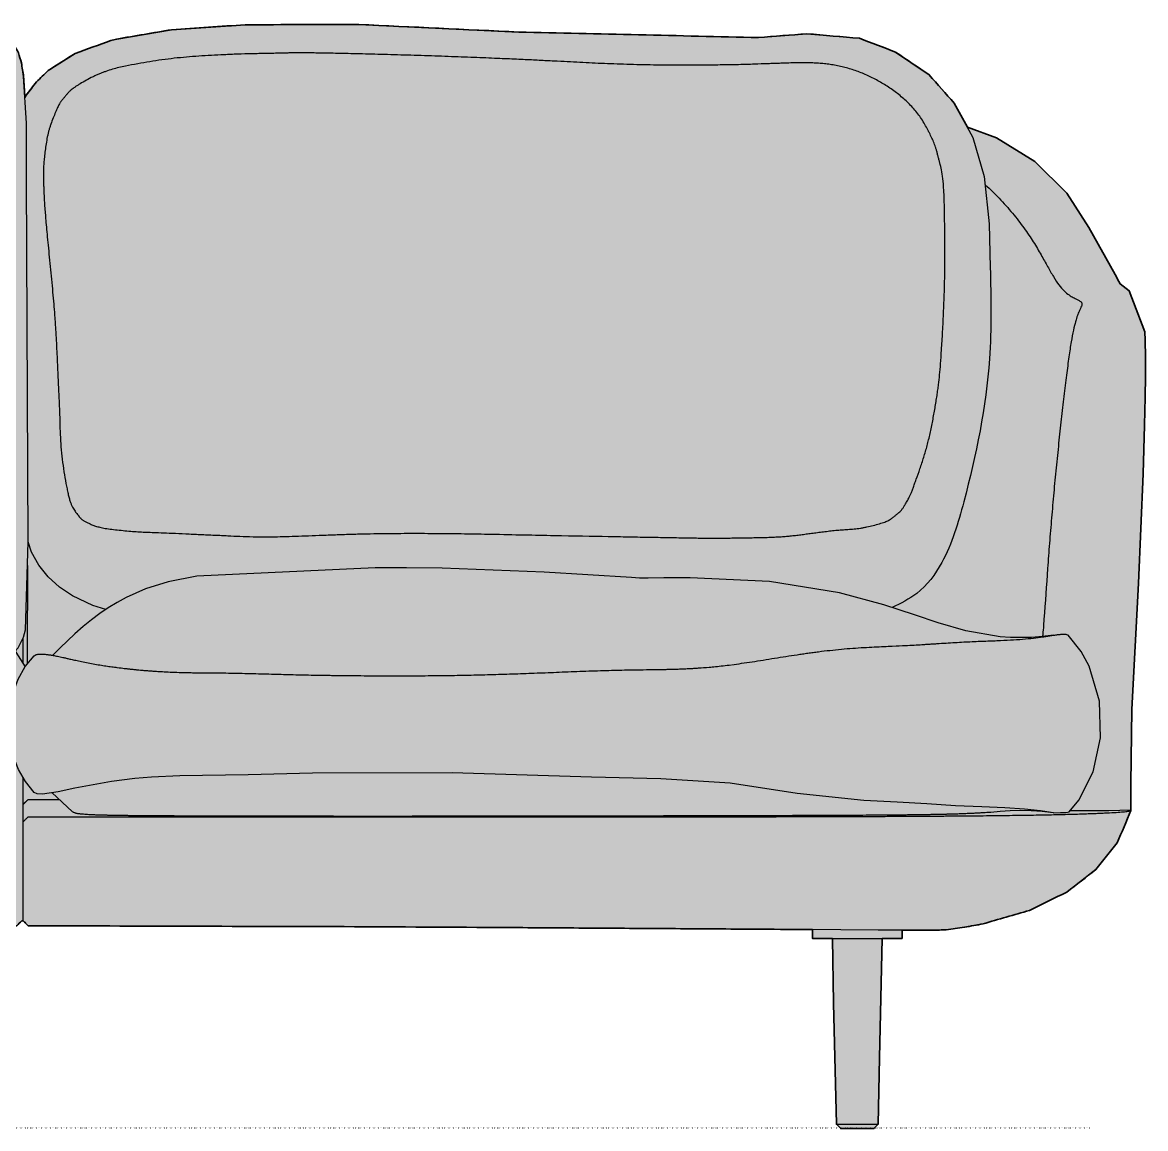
# Model space of a CAD drawing. Header units: millimetres. Extents: x -22 to 6424, y -4345 to 780.
# Drawn here: x 5611 to 6402, y -1 to 779 of the extents above; entities that cross this region are included whole.
import ezdxf

# ---------------------------------------------------------------- set-up
doc = ezdxf.new("R2010")
doc.units = ezdxf.units.MM
doc.linetypes.add('Dots', pattern=[1, 0, -1])
doc.layers.add('Blocks', color=7, linetype='Continuous')
doc.layers.add('Blocks$Fill', color=7, linetype='Continuous', true_color=0xffffff)
for name, color, linetype, lineweight, true_color in [('Blocks$Inner', 7, 'Continuous', 25, 0x007f00), ('Blocks$Outline', 7, 'Continuous', 35, 0xff3f3f), ('Groud', 7, 'Dots', 25, 0x243775)]:
    doc.layers.add(name, color=color, linetype=linetype, lineweight=lineweight, true_color=true_color)

# ---------------------------------------------------------------- blocks, each defined once
blk = doc.blocks.new('Lune JH610 Sofa Left')
at = {"layer": 'Blocks$Fill'}
blk.add_hatch(color=256, dxfattribs=at).paths.add_polyline_path([(-9.47, 714.61), (-13.46, 704.45), (-20.78, 688.19), (-24.2, 679.98), (-25.8, 675.85), (-27.33, 671.69), (-29.47, 665.33), (-31.4, 658.9), (-33.13, 652.41), (-34.69, 645.87), (-36.09, 639.28), (-37.34, 632.65), (-38.46, 625.99), (-39.46, 619.29), (-41.17, 605.8), (-44.99, 565.06), (-49.25, 514.98), (-50.65, 490.06), (-50.98, 477.62), (-51, 465.18), (-50.67, 452.74), (-50.05, 440.3), (-44.18, 365.29), (-41.64, 315.32), (-40.35, 298.76), (-39.48, 290.52), (-38.42, 282.32), (-37.13, 274.17), (-35.58, 266.07), (-34.71, 262.04), (-33.75, 258.03), (-32.72, 254.04), (-31.6, 250.06), (-30.4, 246.09), (-29.1, 242.15), (-27.71, 238.23), (-26.21, 234.32), (-24.64, 230.5), (-22.97, 226.7), (-21.2, 222.93), (-19.33, 219.21), (-17.37, 215.54), (-15.3, 211.92), (-13.14, 208.37), (-10.89, 204.89), (-8.54, 201.49), (-6.1, 198.17), (-3.57, 194.95), (-0.95, 191.82), (1.77, 188.8), (3.16, 187.34), (4.57, 185.9), (6.01, 184.5), (7.46, 183.12), (8.94, 181.78), (10.44, 180.47), (11.82, 179.31), (13.22, 178.18), (14.64, 177.08), (16.07, 176), (18.98, 173.93), (21.96, 171.95), (25, 170.08), (28.1, 168.3), (31.26, 166.6), (34.48, 165), (37.75, 163.48), (41.07, 162.04), (44.44, 160.68), (47.86, 159.39), (51.32, 158.17), (54.82, 157.02), (58.37, 155.93), (61.95, 154.9), (69.22, 153.01), (76.62, 151.3), (84.13, 149.77), (91.72, 148.38), (122.63, 143.64), (160.98, 143.59), (160.98, 138.44), (175.09, 138.44), (177.87, 2.54), (177.87, 2.54), (180.87, -0.56), (204.31, -0.56), (207.31, 2.54), (207.31, 2.54), (208.17, 51.27), (210.09, 138.44), (224.21, 138.44), (224.21, 143.46), (415.39, 143.09), (691.17, 139.27), (691.17, 133.44), (705.28, 133.44), (708.06, 2.43), (711.06, -0.56), (711.06, -0.56), (711.06, -0.56), (711.06, -0.56), (711.06, -0.56), (711.06, -0.56), (711.07, -0.56), (711.1, -0.56), (711.22, -0.56), (711.74, -0.56), (734.5, -0.56), (734.5, -0.56), (737.5, 2.43), (737.5, 2.43), (738.36, 49.36), (740.28, 133.44), (754.4, 133.44), (754.4, 139.18), (786.04, 139.87), (796.66, 140.42), (802.61, 140.94), (821.29, 143.65), (911.3, 143.65), (912.38, 144.73), (914.8, 142.31), (1637.16, 142.31), (1640.66, 145.81), (1641.66, 145.81), (1643.41, 144.06), (1645.16, 142.31), (1875, 141.66), (2197.52, 139.6), (2197.52, 133.44), (2211.64, 133.44), (2214.41, 2.43), (2214.41, 2.43), (2217.41, -0.56), (2217.41, -0.56), (2240.18, -0.56), (2240.69, -0.56), (2240.82, -0.56), (2240.85, -0.56), (2240.85, -0.56), (2240.86, -0.56), (2240.86, -0.56), (2240.86, -0.56), (2240.86, -0.56), (2240.86, -0.56), (2243.86, 2.43), (2244.71, 49.36), (2246.63, 133.44), (2260.75, 133.44), (2260.75, 139.15), (2286.98, 139.28), (2291.66, 139.52), (2304.65, 141.26), (2317.66, 143.65), (2350.43, 153.16), (2376.77, 166.04), (2397.14, 181.84), (2412.13, 200.74), (2421.83, 223.46), (2421.84, 223.47), (2421.84, 223.47), (2421.85, 223.48), (2421.85, 223.48), (2421.86, 223.49), (2421.86, 223.49), (2421.86, 223.5), (2421.87, 223.5), (2421.87, 223.51), (2421.87, 223.51), (2421.87, 223.51), (2421.88, 223.51), (2421.88, 223.51), (2421.88, 223.52), (2421.88, 223.52), (2421.88, 223.52), (2421.88, 223.52), (2421.88, 223.53), (2421.88, 223.53), (2421.89, 223.53), (2421.89, 223.53), (2421.89, 223.54), (2421.89, 223.54), (2421.89, 223.54), (2421.89, 223.54), (2421.89, 223.55), (2421.89, 223.55), (2421.89, 223.55), (2421.89, 223.55), (2421.89, 223.55), (2421.89, 223.56), (2421.89, 223.56), (2421.89, 223.56), (2421.89, 223.56), (2421.89, 223.57), (2421.89, 223.57), (2421.89, 223.57), (2421.89, 223.57), (2421.89, 223.58), (2421.89, 223.58), (2421.89, 223.58), (2421.89, 223.58), (2421.89, 223.59), (2421.89, 223.59), (2421.89, 223.59), (2421.89, 223.59), (2421.89, 223.59), (2421.89, 223.6), (2421.89, 223.6), (2421.89, 223.6), (2421.89, 223.6), (2421.89, 223.61), (2421.89, 223.61), (2421.88, 223.61), (2421.88, 223.61), (2421.88, 223.62), (2421.88, 223.62), (2421.88, 223.62), (2421.88, 223.62), (2421.88, 223.63), (2421.87, 223.63), (2421.87, 223.63), (2421.87, 223.63), (2421.87, 223.64), (2421.86, 223.64), (2421.86, 223.65), (2421.86, 223.65), (2421.85, 223.66), (2421.85, 223.66), (2421.84, 223.67), (2421.84, 223.67), (2421.83, 223.67), (2421.83, 223.68), (2421.82, 223.68), (2421.82, 223.69), (2421.81, 223.69), (2421.8, 223.7), (2421.79, 223.71), (2421.77, 223.72), (2421.76, 223.73), (2421.74, 223.74), (2421.72, 223.75), (2421.7, 223.75), (2421.69, 223.76), (2421.69, 223.76), (2421.69, 223.76), (2421.65, 242.4), (2422.47, 294.63), (2427.19, 383.68), (2431.81, 514.67), (2432.11, 542.83), (2431.85, 554.86), (2431.67, 560.76), (2420.63, 589.55), (2414.23, 594.48), (2413.27, 596.17), (2392.27, 634.21), (2376.6, 658.43), (2354.13, 680.83), (2327.18, 697.38), (2306.66, 704.9), (2297.4, 721.89), (2279.63, 741.8), (2256.1, 757.86), (2230.7, 767.54), (2193.55, 770.77), (2159.58, 768.09), (1990.65, 771.95), (1878.07, 777.31), (1798.07, 777.1), (1746.13, 773.62), (1707.53, 766.99), (1703.41, 765.94), (1678.38, 756.96), (1659.22, 744.79), (1651.05, 736.87), (1643.79, 727.41), (1642.93, 725.89), (1641.98, 740.64), (1640.44, 750.21), (1638.35, 757.25), (1635.27, 762.99), (1631, 767.66), (1625.06, 771.42), (1616.88, 774.04), (1606.06, 775.37), (1585.56, 777.18), (1518.24, 778.52), (1276.03, 778.43), (1276.03, 778.43), (1276.03, 778.43), (1276.03, 778.43), (1276.03, 778.43), (1276.03, 778.43), (1276.03, 778.43), (1276.03, 778.43), (1276.03, 778.43), (1276.03, 778.43), (1276.03, 778.43), (1276.03, 778.43), (952.9, 776.03), (935.56, 774.14), (928.5, 772.11), (922.89, 769.14), (918.21, 764.95), (914.51, 759.27), (913.04, 755.73), (911.76, 751.24), (908.26, 717.58), (907.23, 677.41), (906.88, 644.27), (906.88, 775.22), (903.38, 778.72), (903.38, 777.61), (426.9, 777.61), (368.84, 777.61), (152.05, 777.61), (151.88, 777.64), (151.7, 777.68), (151.36, 777.73), (151.01, 777.78), (150.67, 777.81), (150.32, 777.84), (149.97, 777.85), (149.61, 777.86), (149.26, 777.86), (148.55, 777.85), (142.28, 777.55), (138.17, 777.49), (130, 777.59), (129.54, 777.65), (111.18, 777.62), (109.66, 777.55), (106.61, 777.36), (101.23, 776.78), (97.08, 775.89), (92.07, 774.82), (89.56, 773.84), (88.57, 773.48), (87.58, 773.11), (86.6, 772.71), (85.62, 772.29), (83.96, 771.64), (83.82, 771.52), (83.6, 771.34), (82.64, 770.18), (81.7, 769), (79.89, 766.61), (78.17, 764.16), (76.53, 761.66), (74.97, 759.11), (73.49, 756.51), (72.09, 753.88), (70.77, 751.2), (65.89, 740.33), (65.05, 737.75), (64.28, 735.14), (62.88, 729.87), (17.3, 729.87), (15.19, 729.88), (14.67, 729.86), (14.15, 729.83), (13.63, 729.79), (13.11, 729.73), (12.73, 729.68), (12.46, 729.63), (12.18, 729.58), (11.63, 729.47), (10.52, 729.21), (7.23, 728.32), (6.49, 728.09), (6.01, 727.92), (5.19, 727.61), (4.39, 727.28), (3.6, 726.92), (2.81, 726.54), (2.04, 726.15), (1.28, 725.72), (0.53, 725.28), (-0.2, 724.81), (-0.57, 724.57), (-0.93, 724.32), (-1.3, 724.05), (-1.68, 723.75), (-2.07, 723.43), (-2.48, 723.07), (-2.91, 722.67), (-3.37, 722.23), (-3.86, 721.73), (-4.39, 721.17), (-5.57, 719.86), (-6.94, 718.24), (-8.54, 716.28), (-8.78, 715.87), (-9.02, 715.45), (-9.25, 715.03)], flags=0)
at = {"layer": 'Blocks$Inner'}
for p, q in [((1661.87, 236.08), (1676.43, 222.47)), ((1641.66, 215.59), (1641.66, 227.81))]:
    blk.add_line(p, q, dxfattribs=at)
for points in [[(1636.01, 335.81), (1638.2, 338.21), (1641.88, 345.73), (1643.37, 350.89), (1645.11, 412.71), (1644.08, 668.92), (1644.08, 707.84), (1641.98, 740.64), (1640.44, 750.21), (1638.35, 757.25), (1635.27, 762.99), (1631, 767.66), (1625.06, 771.42), (1616.88, 774.04), (1606.06, 775.37), (1585.56, 777.18), (1518.24, 778.52), (1276.03, 778.43)], [(1642.93, 725.89), (1643.79, 727.41), (1651.05, 736.87), (1659.22, 744.79), (1678.38, 756.96), (1703.41, 765.94), (1707.53, 766.99), (1746.13, 773.62), (1798.07, 777.1), (1878.07, 777.31), (1990.65, 771.95), (2159.58, 768.09), (2193.55, 770.77), (2230.7, 767.54), (2256.1, 757.86), (2279.63, 741.8), (2297.4, 721.89), (2310.57, 697.73), (2318.41, 670.23), (2321.93, 636.95), (2322.76, 606.14)], [(2421.65, 242.4), (2422.47, 294.63), (2427.19, 383.68), (2430.54, 460.6), (2431.43, 495.04), (2431.81, 514.67), (2432.04, 529.56), (2432.11, 542.83), (2431.85, 554.86), (2431.67, 560.76), (2420.63, 589.55), (2414.23, 594.48), (2413.27, 596.17), (2410.62, 601.2), (2392.27, 634.21), (2376.6, 658.43), (2354.13, 680.83), (2327.18, 697.38), (2306.66, 704.9)], [(1699.95, 365.12), (1690.79, 368.03), (1676.32, 374.65), (1667.16, 380.87), (1659.36, 388.13), (1652.81, 396.42), (1647.6, 405.58), (1645.11, 412.71)], [(2367.24, 347.01), (2359.49, 346.06), (2351.77, 345.5), (2344.21, 345.31), (2336.91, 345.46), (2329.82, 345.93), (2305.6, 350.07), (2286.13, 355.77), (2269.37, 361.37), (2247.71, 368.45), (2216.68, 376.88), (2167.31, 384.8), (2111.48, 387.52), (2092.96, 387.46), (2081.92, 387.28), (2075.7, 387.14), (2070.06, 387.61), (2008.6, 391.51), (1936.86, 394.21), (1911.6, 394.47), (1899.35, 394.45), (1893.04, 394.4), (1889.63, 394.37), (1764.01, 388.67), (1743.74, 384.65), (1727.91, 379.67), (1714.16, 373.61), (1707.77, 370.14), (1701.59, 366.36), (1695.58, 362.27), (1689.72, 357.85), (1683.95, 353.1), (1678.15, 347.94), (1667.78, 338.17), (1662.34, 332.82)], [(2367.31, 221.8), (2372.33, 222.01), (2376.12, 222.22), (2378.33, 222.52), (2385.08, 230.84), (2395.27, 250.8), (2400.49, 274.67), (2399.68, 300.58), (2392.36, 325.19), (2386.73, 335.52), (2377.67, 347)], [(1275.98, 337.68), (1460.2, 335.74), (1552.31, 336.81), (1598.35, 337.16), (1621.28, 338), (1626.48, 338.31), (1630.58, 338.35), (1634.85, 337.63), (1643.07, 324.78)], [(1677.95, 239.31), (1666.21, 236.74), (1655.38, 235.11), (1651.57, 235.26), (1649.3, 236.3), (1643.2, 243.83), (1638.27, 252.42), (1634.57, 262.06), (1632.21, 272.58), (1631.32, 283.71), (1632.03, 295), (1634.33, 305.95), (1638.12, 316.07), (1643.14, 324.91), (1649.3, 332.52)], [(1845.43, 249.87), (1800.03, 248.72), (1752.08, 248), (1731.93, 246.99), (1720.19, 245.96), (1703.81, 244), (1677.95, 239.31)], [(2139.5, 242.73), (2090.82, 245.92), (2041.94, 246.94), (1943.87, 250.1), (1845.44, 249.87)], [(2257.23, 229.34), (2233.83, 230.45), (2186.73, 235.52), (2139.51, 242.73)], [(1644.71, 230.83), (1644.93, 231.06), (1645.16, 231.29), (1666.92, 231.36)], [(2421.83, 223.46), (2412.13, 200.74), (2397.14, 181.84), (2376.77, 166.04), (2350.43, 153.16), (2317.66, 143.65), (2304.65, 141.26), (2291.66, 139.52), (2286.98, 139.28), (2278.22, 139.15), (2264.5, 139.14), (2255.15, 139.17), (2243.86, 139.24), (2217.5, 139.45), (2161.46, 139.87), (2104.58, 140.26), (2047.32, 140.63), (1989.9, 141), (1875, 141.66), (1645.16, 142.31)], [(2316.83, 226.01), (2298.34, 226.89), (2278.16, 228.18), (2257.24, 229.34)], [(2346.84, 224.47), (2332.99, 225.36), (2316.84, 226.01)], [(2367.15, 221.82), (2359.39, 222.76), (2351.68, 223.32), (2344.12, 223.51), (2336.82, 223.35), (2329.73, 222.88), (2323.22, 222.19)], [(2367.31, 221.79), (2358.09, 223.19), (2346.84, 224.47)], [(2421.69, 223.76), (2406.19, 223.33), (2392.56, 223.21), (2378.86, 223.17)], [(1641.66, 145.81), (1640.66, 145.81)], [(2197.52, 139.6), (2197.52, 133.44), (2260.75, 133.44), (2260.75, 139.36)], [(2211.64, 133.44), (2212.4, 87.79), (2214.41, 2.43), (2214.88, 2.43), (2216.71, 2.43), (2219.76, 2.43), (2223.72, 2.43), (2228.19, 2.43), (2232.8, 2.43), (2237.02, 2.43), (2240.49, 2.43), (2242.82, 2.43), (2243.83, 2.43)], [(2240.86, -0.56), (2243.86, 2.43), (2244.71, 49.36), (2246.63, 133.44)], [(2214.44, 2.43), (2214.41, 2.43), (2217.41, -0.56)]]:
    blk.add_lwpolyline(points, dxfattribs=at)
for points, knots in [([(1971.29, 418.21), (1987.17, 417.87), (2016.79, 417.28), (2048.48, 416.7), (2070.63, 416.3), (2085.64, 416.03), (2096.82, 415.83), (2104.96, 415.69), (2110.7, 415.6), (2115.89, 415.51), (2121.85, 415.43), (2127.8, 415.38), (2133.01, 415.37), (2136.79, 415.41), (2139.63, 415.48), (2142.02, 415.56), (2144.06, 415.62), (2145.95, 415.65), (2147.61, 415.67), (2149.35, 415.67), (2151.44, 415.69), (2153.81, 415.71), (2156.32, 415.73), (2158.58, 415.77), (2160.66, 415.81), (2162.66, 415.86), (2164.64, 415.92), (2166.74, 415.99), (2168.85, 416.08), (2171.49, 416.2), (2174.63, 416.37), (2178.24, 416.62), (2181.94, 416.94), (2185.67, 417.35), (2189.31, 417.82), (2193.02, 418.33), (2196.87, 418.84), (2200.98, 419.36), (2205.23, 419.91), (2208.84, 420.36), (2211.73, 420.69), (2213.88, 420.93), (2216.03, 421.13), (2218.92, 421.33), (2222.56, 421.53), (2226.95, 421.83), (2230.54, 422.28), (2233.47, 422.82), (2236.53, 423.44), (2240.41, 424.34), (2244.82, 425.54), (2248.55, 426.73), (2251.33, 427.99), (2253.51, 429.38), (2255.01, 430.58), (2256.13, 431.53), (2256.99, 432.24), (2257.8, 432.89), (2258.72, 433.65), (2259.49, 434.36), (2260.23, 435.2), (2260.79, 435.92), (2261.29, 436.64), (2261.72, 437.31), (2262.06, 437.87), (2262.41, 438.45), (2262.88, 439.2), (2263.72, 440.53), (2264.95, 442.62), (2266.28, 445.34), (2267.45, 448.16), (2268.39, 450.64), (2269.44, 453.55), (2271.02, 457.94), (2273.23, 464.18), (2275.5, 470.97), (2277.19, 476.49), (2278.32, 480.58), (2279.36, 484.74), (2280.71, 490.56), (2282.26, 498.09), (2283.63, 505.68), (2284.6, 511.57), (2285.27, 515.89), (2285.86, 519.88), (2286.51, 524.72), (2287.39, 532.7), (2288.15, 543.27), (2289.2, 560.46), (2289.83, 572.87), (2290.25, 583.14), (2290.5, 590.86), (2290.64, 597.17), (2290.72, 602.07), (2290.75, 605.61), (2290.77, 609.15), (2290.79, 614), (2290.78, 620.2), (2290.74, 627.7), (2290.65, 637.56), (2290.47, 649.22), (2290.12, 660.82), (2289.45, 668.99), (2288.44, 674.99), (2287.44, 678.96), (2286.72, 681.66), (2286.31, 683.23), (2286.01, 684.46), (2285.71, 685.68), (2285.31, 687.21), (2284.8, 689), (2284.17, 690.97), (2283.29, 693.46), (2282.09, 696.38), (2280.66, 699.41), (2279.36, 702.01), (2278, 704.6), (2276.15, 707.86), (2273.72, 711.69), (2271.1, 715.31), (2268.22, 718.69), (2265.11, 721.93), (2261.82, 724.98), (2258.43, 727.88), (2254.91, 730.6), (2249.98, 733.98), (2243.62, 737.77), (2235.77, 741.71), (2227.69, 744.93), (2220.79, 746.95), (2215.2, 748.2), (2211, 748.97), (2206.92, 749.53), (2202.92, 749.9), (2199.48, 750.09), (2196.62, 750.2), (2194.34, 750.26), (2192.13, 750.3), (2189.4, 750.33), (2186.03, 750.29), (2182, 750.18), (2177.97, 750.04), (2174.39, 749.91), (2170.37, 749.77), (2164.73, 749.56), (2156.87, 749.28), (2147.71, 749.01), (2139.42, 748.84), (2132.71, 748.74), (2125.34, 748.66), (2114.59, 748.58), (2099.84, 748.56), (2084.13, 748.74), (2071.52, 749.01), (2062.1, 749.29), (2053.1, 749.63), (2041.63, 750.13), (2030.28, 750.7), (2017.96, 751.34), (2007.95, 751.85), (1998.75, 752.31), (1990.7, 752.68), (1984.36, 752.97), (1977.4, 753.27), (1967.08, 753.7), (1952.71, 754.27), (1933.98, 754.95), (1914.69, 755.58), (1895.78, 756.13), (1878.17, 756.58), (1865.36, 756.86), (1856.68, 757.03), (1851.1, 757.13), (1846.45, 757.2), (1841.23, 757.27), (1834.48, 757.32), (1830.88, 757.29), (1828.75, 757.21), (1827.24, 757.14), (1825.5, 757.08), (1823.52, 757.03), (1821.59, 757), (1819.38, 756.96), (1816.41, 756.92), (1812.53, 756.85), (1807.69, 756.75), (1801.1, 756.6), (1794.42, 756.41), (1787.93, 756.17), (1781.69, 755.89), (1774.2, 755.51), (1765.37, 754.99), (1756.68, 754.35), (1745.14, 753.19), (1730.8, 751.21), (1719.47, 749.12), (1713.82, 747.93)], [1, 1, 1, 1, 1.007576, 1.015152, 1.018939, 1.022727, 1.026515, 1.028409, 1.030303, 1.032197, 1.034091, 1.037879, 1.041667, 1.045455, 1.049242, 1.05303, 1.056818, 1.058712, 1.060606, 1.0625, 1.064394, 1.068182, 1.07197, 1.075758, 1.079545, 1.083333, 1.087121, 1.090909, 1.094697, 1.098485, 1.106061, 1.113636, 1.121212, 1.128788, 1.136364, 1.143939, 1.151515, 1.159091, 1.166667, 1.174242, 1.17803, 1.181818, 1.185606, 1.189394, 1.19697, 1.204545, 1.212121, 1.215909, 1.219697, 1.227273, 1.234848, 1.242424, 1.25, 1.257576, 1.265152, 1.268939, 1.272727, 1.276515, 1.280303, 1.287879, 1.291667, 1.295455, 1.299242, 1.301136, 1.30303, 1.304924, 1.306818, 1.310606, 1.318182, 1.325758, 1.329545, 1.333333, 1.337121, 1.340909, 1.348485, 1.356061, 1.359848, 1.363636, 1.367424, 1.371212, 1.378788, 1.386364, 1.390152, 1.393939, 1.397727, 1.401515, 1.409091, 1.424242, 1.431818, 1.439394, 1.443182, 1.44697, 1.450758, 1.452652, 1.454545, 1.456439, 1.458333, 1.462121, 1.465909, 1.469697, 1.477273, 1.484848, 1.492424, 1.5, 1.507576, 1.511364, 1.513258, 1.515152, 1.517045, 1.518939, 1.522727, 1.526515, 1.530303, 1.537879, 1.545455, 1.549242, 1.55303, 1.560606, 1.568182, 1.575758, 1.583333, 1.590909, 1.598485, 1.606061, 1.613636, 1.621212, 1.636364, 1.651515, 1.666667, 1.681818, 1.689394, 1.69697, 1.704545, 1.712121, 1.719697, 1.723485, 1.727273, 1.731061, 1.734848, 1.742424, 1.75, 1.753788, 1.757576, 1.761364, 1.765152, 1.772727, 1.780303, 1.784091, 1.787879, 1.791667, 1.795455, 1.80303, 1.810606, 1.814394, 1.818182, 1.82197, 1.825758, 1.833333, 1.837121, 1.840909, 1.844697, 1.846591, 1.848485, 1.850379, 1.852273, 1.856061, 1.859848, 1.863636, 1.867424, 1.871212, 1.875, 1.876894, 1.878788, 1.880682, 1.882576, 1.886364, 1.893939, 1.897727, 1.901515, 1.905303, 1.907197, 1.909091, 1.910985, 1.912879, 1.916667, 1.920455, 1.924242, 1.931818, 1.935606, 1.939394, 1.94697, 1.954545, 1.962121, 1.969697, 1.984848, 2, 2, 2, 2]), ([(1713.82, 747.93), (1710.66, 747.33), (1706, 746.22), (1700.69, 744.51), (1697.68, 743.41), (1695.46, 742.54), (1693.2, 741.56), (1690.06, 740.08), (1686.1, 738.02), (1682.41, 735.9), (1679.83, 734.31), (1678.13, 733.22), (1676.72, 732.22), (1675.14, 730.97), (1673.65, 729.53), (1672.48, 728.14), (1671.57, 727.02), (1670.83, 726.12), (1670.09, 725.26), (1669.23, 724.27), (1668.27, 723.09), (1667.37, 721.68), (1666.59, 720.2), (1665.74, 718.42), (1664.47, 715.56), (1662.76, 711.47), (1661.36, 707.76), (1660.37, 704.77), (1659.72, 702.57), (1659.17, 700.35), (1658.49, 697.27), (1657.78, 693.28), (1657.1, 688.46), (1656.56, 683.73), (1656.16, 679.59), (1655.98, 676.46), (1655.92, 673.79), (1655.91, 671.63), (1655.93, 669.27), (1656, 666.52), (1656.08, 663.68), (1656.19, 660.08), (1656.4, 655.32), (1656.78, 649.34), (1657.26, 643.22), (1657.69, 637.85), (1658.28, 631.37), (1659.26, 621.32), (1660.42, 609.78), (1661.59, 597.75), (1662.44, 588.76), (1663.08, 581.52), (1663.54, 575.99), (1663.84, 572.05), (1664.11, 568.2), (1664.45, 563.02), (1664.84, 556.55), (1665.25, 548.84), (1665.74, 538.75), (1666.16, 529.07), (1666.56, 520.09), (1666.87, 513.79), (1667.14, 507.99), (1667.38, 500.83), (1667.58, 492.79), (1667.89, 483.98), (1668.55, 475.41), (1669.7, 466.52), (1671.07, 457.89), (1672.3, 451.32), (1673.28, 446.73), (1674.01, 443.69), (1674.76, 441.13), (1675.83, 438.27), (1676.99, 436.1), (1678.17, 434.36), (1679.06, 433.2), (1679.79, 432.3), (1680.29, 431.67), (1680.57, 431.31), (1680.77, 431.03), (1680.98, 430.76), (1681.24, 430.42), (1681.56, 430.02), (1681.93, 429.6), (1682.41, 429.08), (1683.01, 428.54), (1683.72, 428), (1684.48, 427.53), (1685.3, 427.1), (1686.21, 426.66), (1687.26, 426.16), (1688.38, 425.63), (1689.89, 424.95), (1691.93, 424.13), (1694.81, 423.23), (1699.48, 422.2), (1706.08, 421.35), (1713.35, 420.63), (1718.84, 420.16), (1723.73, 419.82), (1728.42, 419.6), (1733.69, 419.43), (1740.24, 419.21), (1748.76, 418.84), (1758.52, 418.38), (1767.13, 417.96), (1773.93, 417.64), (1777.27, 417.51), (1778.89, 417.44)], [2, 2, 2, 2, 2.0238095, 2.0357143, 2.0416667, 2.047619, 2.0535714, 2.0595238, 2.0714286, 2.0833333, 2.0892857, 2.0952381, 2.1011905, 2.1071429, 2.1190476, 2.1309524, 2.1369048, 2.1428571, 2.1488095, 2.1547619, 2.1666667, 2.1785714, 2.1845238, 2.1904762, 2.202381, 2.2142857, 2.2261905, 2.2321429, 2.2380952, 2.2440476, 2.25, 2.2619048, 2.2738095, 2.2857143, 2.297619, 2.3095238, 2.3154762, 2.3214286, 2.327381, 2.3333333, 2.3392857, 2.3452381, 2.3571429, 2.3690476, 2.375, 2.3809524, 2.3869048, 2.3928571, 2.4047619, 2.4107143, 2.4166667, 2.422619, 2.4255952, 2.4285714, 2.4315476, 2.4345238, 2.4404762, 2.4464286, 2.452381, 2.4642857, 2.4702381, 2.4761905, 2.4821429, 2.4880952, 2.5, 2.5119048, 2.5238095, 2.5357143, 2.547619, 2.5595238, 2.5654762, 2.5714286, 2.577381, 2.5833333, 2.5952381, 2.6011905, 2.6071429, 2.6130952, 2.6160714, 2.6175595, 2.6190476, 2.6205357, 2.6220238, 2.625, 2.6279762, 2.6309524, 2.6369048, 2.6428571, 2.6488095, 2.6547619, 2.6607143, 2.6666667, 2.672619, 2.6785714, 2.6904762, 2.702381, 2.7142857, 2.7380952, 2.75, 2.7619048, 2.7738095, 2.7857143, 2.797619, 2.8095238, 2.8214286, 2.8333333, 2.8452381, 2.8511905, 2.8571406, 2.8571406, 2.8571406, 2.8571406]), ([(2319.01, 664.53), (2319.14, 664.42), (2319.28, 664.3), (2319.41, 664.18), (2322.75, 661.14), (2329.53, 654.5), (2338.65, 644.24), (2346.7, 633.84), (2353.27, 623.96), (2358.67, 614.81), (2363.26, 606.61), (2367.29, 599.45), (2371.03, 593.5), (2374.81, 589.33), (2378.31, 586.58), (2381.31, 584.85), (2383.68, 583.72), (2385.38, 582.81), (2386.52, 582.04), (2387.08, 581.45), (2387.32, 580.99), (2387.38, 580.76), (2387.31, 579.82)], [0.4644601, 0.4644601, 0.4644601, 0.4644601, 0.4648813, 0.4648813, 0.4648813, 0.4756098, 0.4878049, 0.5, 0.5121951, 0.5243902, 0.5365854, 0.5487805, 0.5609756, 0.5731707, 0.5853659, 0.597561, 0.6097561, 0.6219512, 0.6341463, 0.6463415, 0.652439, 0.6585366, 0.6585366, 0.6585366, 0.6585366]), ([(2322.76, 606.14), (2323.2, 584.65), (2324.34, 528.91), (2309.68, 459.13), (2293.38, 402.56), (2274.17, 376.54), (2259.67, 369.46), (2253.65, 366.52)], [20, 20, 20, 20, 84.356366, 186.881437, 232.323819, 260.319171, 280.239115, 280.239115, 280.239115, 280.239115]), ([(2387.31, 579.82), (2387.23, 579.52), (2386.96, 578.83), (2386.26, 577.37), (2385.32, 575.3), (2384.17, 572.37), (2382.83, 568.17), (2381.34, 562.21), (2379.76, 554.04), (2378.12, 543.46), (2376.43, 530.5), (2374.66, 515.48), (2372.81, 499.25), (2370.91, 482.31), (2369.12, 464.95), (2367.45, 447.32), (2365.89, 429.61), (2364.44, 411.84), (2362.66, 388.16), (2361.21, 366.27), (2359.98, 350.2), (2359.65, 346.12)], [0.6585366, 0.6585366, 0.6585366, 0.6585366, 0.6707317, 0.6829268, 0.695122, 0.7073171, 0.7195122, 0.7317073, 0.7439024, 0.7560976, 0.7682927, 0.7804878, 0.7926829, 0.804878, 0.8170732, 0.8292683, 0.8414634, 0.8536585, 0.8658537, 0.8902439, 0.8985117, 0.8985117, 0.8985117, 0.8985117]), ([(1778.89, 417.44), (1780.5, 417.38), (1783.61, 417.24), (1789.36, 416.94), (1796.29, 416.57), (1805.82, 416.3), (1818.17, 416.29), (1835.12, 416.79), (1851.67, 417.45), (1865.47, 417.96), (1875.87, 418.3), (1886.12, 418.56), (1895.9, 418.72), (1905.35, 418.78), (1918.02, 418.82), (1933.77, 418.77), (1952.59, 418.57), (1965.07, 418.34), (1971.29, 418.21)], [0.8571429, 0.8571429, 0.8571429, 0.8571429, 0.8630952, 0.8690476, 0.8809524, 0.8928571, 0.9047619, 0.9166667, 0.9285714, 0.9345238, 0.9404762, 0.9464286, 0.952381, 0.9583333, 0.9642857, 0.9761905, 0.9880952, 1, 1, 1, 1]), ([(1644.64, 396.13), (1644.62, 383.07), (1644.6, 370.05), (1644.58, 357.07), (1644.57, 353.47), (1644.55, 343.98), (1644.56, 333.91), (1644.55, 327.44), (1644.55, 326.84), (1644.55, 326.78), (1644.55, 326.71), (1644.55, 326.65)], [0.6497532, 0.6497532, 0.6497532, 0.6497532, 0.7282393, 0.7282393, 0.7282393, 0.75, 0.7857143, 0.7893633, 0.7893633, 0.7893633, 0.7897546, 0.7897546, 0.7897546, 0.7897546]), ([(1641.66, 326.99), (1641.66, 327.24), (1641.66, 327.5), (1641.66, 327.75), (1641.66, 329.51), (1641.66, 334.72), (1641.66, 340.55), (1641.66, 344.64), (1641.66, 345.27)], [0.21699059, 0.21699059, 0.21699059, 0.21699059, 0.21853631, 0.21853631, 0.21853631, 0.22916667, 0.25, 0.25383964, 0.25383964, 0.25383964, 0.25383964]), ([(2140.78, 326.25), (2142.97, 326.54), (2149.88, 327.49), (2160.17, 329.09), (2170.83, 330.81), (2178.85, 332.1), (2185.43, 333.11), (2190.56, 333.87), (2194.29, 334.4), (2198.03, 334.91), (2203.18, 335.58), (2209.79, 336.37), (2217.89, 337.2), (2228.62, 338.1), (2241.44, 338.79), (2254.51, 339.35), (2263.21, 339.77), (2269.37, 340.1), (2273.71, 340.35), (2277.34, 340.58), (2279.34, 340.71), (2280.38, 340.78)], [-0.31250016, -0.31250016, -0.31250016, -0.31250016, -0.31018519, -0.30555556, -0.30324074, -0.30092593, -0.29861111, -0.2974537, -0.2962963, -0.29513889, -0.29398148, -0.29166667, -0.28935185, -0.28703704, -0.28240741, -0.27777778, -0.27314815, -0.26851852, -0.26388889, -0.26157407, -0.25925926, -0.25925926, -0.25925926, -0.25925926]), ([(2280.38, 340.78), (2281.42, 340.85), (2283.55, 340.99), (2287.8, 341.28), (2293.23, 341.63), (2299.5, 342), (2307.58, 342.43), (2317.06, 342.83), (2324.04, 343.08), (2327.38, 343.21)], [-0.25925926, -0.25925926, -0.25925926, -0.25925926, -0.25694469, -0.25462988, -0.25000025, -0.24537062, -0.24074099, -0.23148173, -0.22222345, -0.22222345, -0.22222345, -0.22222345]), ([(2345.54, 344.23), (2348.25, 344.46), (2353.3, 344.97), (2357.63, 345.56), (2359.66, 345.86)], [-0.20370101, -0.20370101, -0.20370101, -0.20370101, -0.19444444, -0.18518541, -0.18518541, -0.18518541, -0.18518541]), ([(2359.66, 345.86), (2360.68, 346.01), (2362.16, 346.23), (2364.04, 346.53), (2365.95, 346.82), (2367.81, 347.1), (2369.56, 347.34), (2370.8, 347.48), (2371.97, 347.6), (2373.48, 347.72), (2375.18, 347.75), (2376.65, 347.56), (2377.33, 347.27), (2377.64, 347.03), (2377.74, 346.91), (2377.79, 346.84), (2377.79, 346.83)], [-0.18518541, -0.18518541, -0.18518541, -0.18518541, -0.18055578, -0.17824097, -0.17592615, -0.17129652, -0.16898171, -0.16666689, -0.16435208, -0.16203726, -0.15740763, -0.152778, -0.14814838, -0.14583356, -0.14351875, -0.14307968, -0.14307968, -0.14307968, -0.14307968]), ([(1649.3, 332.52), (1650.47, 333.27), (1651.05, 333.46), (1651.74, 333.59), (1652.29, 333.67), (1652.74, 333.71), (1653.24, 333.74), (1653.84, 333.75), (1654.5, 333.74), (1655.31, 333.72), (1656.34, 333.65), (1657.6, 333.53), (1658.91, 333.36), (1660.12, 333.19), (1661.46, 332.98), (1663.27, 332.66), (1665.78, 332.18), (1668.87, 331.52), (1671.93, 330.85), (1674.5, 330.27), (1677.7, 329.56), (1681.66, 328.69), (1686.18, 327.77), (1691.11, 326.83), (1695.74, 326.03), (1699.98, 325.36), (1704.05, 324.77), (1709.15, 324.1), (1713.17, 323.62), (1715, 323.41), (1715.94, 323.3), (1716.57, 323.23), (1717.3, 323.16), (1718.37, 323.04), (1719.54, 322.92), (1720.5, 322.82), (1721.4, 322.73), (1722.56, 322.62), (1723.8, 322.5), (1725.25, 322.37), (1726.53, 322.26), (1727.87, 322.15), (1729.67, 322), (1732.08, 321.82), (1735.48, 321.58), (1739.6, 321.33), (1744.97, 321.06), (1751.47, 320.82), (1757.61, 320.67), (1762.93, 320.59), (1768.21, 320.53), (1774.6, 320.48), (1784.92, 320.4), (1795.24, 320.22), (1805.62, 319.95), (1813.04, 319.74), (1819.97, 319.54), (1824.5, 319.42), (1826.77, 319.36)], [14, 14, 14, 14, 14.0046296, 14.0092593, 14.0115741, 14.0138889, 14.0162037, 14.0185185, 14.0208333, 14.0231481, 14.0277778, 14.0324074, 14.0347222, 14.037037, 14.0393519, 14.0416667, 14.0462963, 14.0509259, 14.0532407, 14.0555556, 14.0578704, 14.0601852, 14.0625, 14.0648148, 14.0671296, 14.0694444, 14.0717593, 14.0740741, 14.0787037, 14.0833333, 14.0856481, 14.087963, 14.0902778, 14.0925926, 14.0949074, 14.0972222, 14.099537, 14.1018519, 14.1064815, 14.1087963, 14.1111111, 14.1134259, 14.1157407, 14.1203704, 14.125, 14.1296296, 14.1342593, 14.1388889, 14.1435185, 14.1458333, 14.1481481, 14.1527778, 14.1574074, 14.1666667, 14.1712963, 14.1759259, 14.1805556, 14.1851852, 14.1851852, 14.1851852, 14.1851852]), ([(2011.31, 320.69), (2013.91, 320.8), (2019.19, 321.01), (2030.23, 321.45), (2044.29, 321.98), (2060.2, 322.43), (2073.7, 322.66), (2083.35, 322.77), (2089.37, 322.87), (2093.71, 322.95), (2096.9, 323.02), (2099.67, 323.1), (2102.01, 323.17), (2104.55, 323.26), (2107.61, 323.38), (2110.9, 323.53), (2114.09, 323.71), (2118.42, 323.98), (2124.43, 324.44), (2130.82, 325.05), (2134.63, 325.49)], [-0.3703704, -0.3703704, -0.3703704, -0.3703704, -0.36805558, -0.36574077, -0.36111114, -0.35648151, -0.35185188, -0.34722225, -0.34259262, -0.34027781, -0.33796299, -0.33564818, -0.33449077, -0.33333336, -0.33101855, -0.32870373, -0.32638892, -0.3240741, -0.31944447, -0.31481518, -0.31481518, -0.31481518, -0.31481518]), ([(1826.77, 319.36), (1829.04, 319.3), (1833.59, 319.19), (1840.72, 319.03), (1847.05, 318.92), (1852.16, 318.83), (1854.78, 318.8), (1856.05, 318.78)], [14.18518519, 14.18518519, 14.18518519, 14.18518519, 14.18981425, 14.19444388, 14.19907351, 14.20138833, 14.20370314, 14.20370314, 14.20370314, 14.20370314]), ([(1856.05, 318.78), (1857.32, 318.76), (1859.78, 318.73), (1864.22, 318.67), (1869.52, 318.61), (1876.85, 318.54), (1886.62, 318.47), (1900.2, 318.42), (1916.21, 318.43), (1930.36, 318.53), (1941.45, 318.67), (1946.75, 318.76), (1949.36, 318.81)], [-0.42592379, -0.42592379, -0.42592379, -0.42592379, -0.42361111, -0.4212963, -0.41666667, -0.41203704, -0.40740741, -0.40277778, -0.39814815, -0.39351852, -0.3912037, -0.3888889, -0.3888889, -0.3888889, -0.3888889]), ([(1949.36, 318.81), (1951.97, 318.86), (1957.11, 318.96), (1967.46, 319.2), (1980.37, 319.56), (1993.26, 320), (2003.59, 320.39), (2008.71, 320.59), (2011.31, 320.69)], [-0.3888889, -0.3888889, -0.3888889, -0.3888889, -0.38657409, -0.38425927, -0.37962964, -0.37500001, -0.3726852, -0.3703704, -0.3703704, -0.3703704, -0.3703704]), ([(1641.66, 227.81), (1641.66, 233.24), (1641.66, 239.43), (1641.66, 245.87), (1641.66, 246.46), (1641.66, 246.48), (1641.66, 246.5), (1641.66, 246.51)], [13.2207782, 13.2207782, 13.2207782, 13.2207782, 13.26244487, 13.26667571, 13.26667571, 13.26667571, 13.26679897, 13.26679897, 13.26679897, 13.26679897]), ([(2421.69, 223.76), (2421.68, 225.12), (2421.68, 227.94), (2421.67, 232.46), (2421.66, 236.43), (2421.66, 239.68), (2421.65, 241.36), (2421.65, 242.4)], [0, 0, 0, 0, 0.00806452, 0.01612903, 0.02419355, 0.02822581, 0.03225806, 0.03225806, 0.03225806, 0.03225806]), ([(1645.16, 219.02), (1660.28, 219.02), (1690.51, 219.02), (1735.87, 219.02), (1781.23, 219.02), (1826.58, 219.02), (1871.94, 219.02), (1917.3, 219.02), (1955.09, 219.02), (1985.33, 219.02), (2008.01, 219.02), (2030.69, 219.02), (2053.36, 219.02), (2076.03, 219.04), (2098.68, 219.06), (2121.3, 219.08), (2143.88, 219.12), (2162.69, 219.15), (2177.72, 219.18), (2188.95, 219.2), (2200.17, 219.23), (2211.37, 219.26), (2222.53, 219.29), (2233.58, 219.33), (2244.57, 219.38), (2255.52, 219.43), (2266.35, 219.48), (2276.96, 219.55), (2287.45, 219.62), (2297.84, 219.69), (2307.99, 219.78), (2317.72, 219.87), (2327.16, 219.97), (2336.37, 220.08), (2345.14, 220.2), (2353.29, 220.33), (2360.76, 220.46), (2367.69, 220.61), (2374.1, 220.77), (2380.08, 220.92), (2385.6, 221.08), (2390.6, 221.25), (2395.18, 221.42), (2399.42, 221.59), (2403.33, 221.76), (2408.03, 222), (2412.97, 222.3), (2417.48, 222.66), (2421.5, 223.15), (2422.21, 223.52), (2421.69, 223.76)], [0.9999984, 0.9999984, 0.9999984, 0.9999984, 1.0476174, 1.0952365, 1.1428555, 1.1904746, 1.2380936, 1.2857127, 1.3333317, 1.3571412, 1.3809508, 1.4047603, 1.4285698, 1.4523793, 1.4761889, 1.4999984, 1.5238079, 1.5476174, 1.5595222, 1.571427, 1.5833317, 1.5952365, 1.6071412, 1.619046, 1.6309508, 1.6428555, 1.6547603, 1.6666651, 1.6785698, 1.6904746, 1.7023793, 1.7142841, 1.7261889, 1.7380936, 1.7499984, 1.7619032, 1.7738079, 1.7857127, 1.7976174, 1.8095222, 1.821427, 1.8333317, 1.8452365, 1.8571412, 1.869046, 1.8809508, 1.9047603, 1.9285698, 1.9523793, 1.9999984, 1.9999984, 1.9999984, 1.9999984]), ([(1768.66, 219.55), (1767.23, 219.55), (1764.24, 219.57), (1758.1, 219.59), (1750.24, 219.63), (1741.43, 219.67), (1734.07, 219.72), (1728.95, 219.75), (1725.24, 219.78), (1722.69, 219.8), (1720.6, 219.82), (1718.88, 219.84), (1717.05, 219.86), (1714.69, 219.89), (1711.81, 219.92), (1708.52, 219.97), (1705.48, 220.02), (1702.68, 220.07), (1700.09, 220.13), (1698.11, 220.17), (1696.62, 220.21), (1695.55, 220.25), (1694.56, 220.27), (1693.37, 220.31), (1692.04, 220.35), (1690.53, 220.42), (1688.94, 220.5), (1687.05, 220.62), (1685.06, 220.77), (1683.48, 220.9), (1682.38, 221), (1681.66, 221.08), (1681.06, 221.15), (1680.38, 221.23), (1679.71, 221.33), (1679.06, 221.46), (1678.41, 221.64), (1677.7, 221.89), (1677.03, 222.17), (1676.57, 222.43), (1676.29, 222.63), (1676.19, 222.73), (1676.15, 222.78)], [0.3653846, 0.3653846, 0.3653846, 0.3653846, 0.3677885, 0.3701923, 0.375, 0.3798077, 0.3846154, 0.3894231, 0.3942308, 0.3990385, 0.4014423, 0.4038461, 0.40625, 0.4086538, 0.4134615, 0.4182692, 0.4230769, 0.4278846, 0.4326923, 0.4375, 0.4399038, 0.4423077, 0.4447115, 0.4471154, 0.4519231, 0.4567308, 0.4615385, 0.4663461, 0.4711538, 0.4759615, 0.4783654, 0.4807692, 0.4831731, 0.4855769, 0.4903846, 0.4951923, 0.5, 0.5048077, 0.5096154, 0.5144231, 0.5168269, 0.5192308, 0.5192308, 0.5192308, 0.5192308]), ([(2323.22, 222.21), (2322.68, 222.17), (2321.47, 222.07), (2319.24, 221.93), (2317.17, 221.82), (2315.43, 221.72), (2314.13, 221.66), (2312.75, 221.59), (2310.73, 221.49), (2308.04, 221.37), (2304.84, 221.23), (2301.99, 221.11), (2299.79, 221.03), (2297.93, 220.97), (2296.42, 220.93), (2295.11, 220.89), (2294.02, 220.86), (2292.86, 220.83), (2291.3, 220.8), (2289.26, 220.75), (2286.68, 220.69), (2283.94, 220.64), (2281.01, 220.58), (2277.92, 220.53), (2275.22, 220.49), (2273.01, 220.46), (2271.59, 220.44), (2270.48, 220.43), (2269.45, 220.41), (2267.73, 220.39), (2265.36, 220.36), (2261.9, 220.32), (2257.09, 220.28), (2250.18, 220.22), (2241.92, 220.16), (2234.52, 220.11), (2228.65, 220.07), (2225.82, 220.06), (2224.42, 220.05)], [0.0576923, 0.0576923, 0.0576923, 0.0576923, 0.0625, 0.0673077, 0.0721154, 0.0745192, 0.0769231, 0.0793269, 0.0817308, 0.0865385, 0.0913462, 0.0961538, 0.1009615, 0.1057692, 0.1105769, 0.1129808, 0.1153846, 0.1177885, 0.1201923, 0.125, 0.1298077, 0.1346154, 0.1394231, 0.1442308, 0.1490385, 0.1514423, 0.1538462, 0.1550481, 0.15625, 0.1586538, 0.1634615, 0.1682692, 0.1730769, 0.1778846, 0.1826923, 0.1875, 0.1899038, 0.1923076, 0.1923076, 0.1923076, 0.1923076]), ([(1641.66, 215.59), (1642.23, 216.15), (1643.39, 217.29), (1644.57, 218.44), (1645.16, 219.02)], [0, 0, 0, 0, 0.5, 0.9999984, 0.9999984, 0.9999984, 0.9999984]), ([(1641.66, 145.81), (1641.66, 146.83), (1641.66, 149.41), (1641.66, 153.89), (1641.66, 158.38), (1641.66, 161.6), (1641.66, 164.47), (1641.66, 166.74), (1641.66, 169.16), (1641.66, 172.19), (1641.66, 175.92), (1641.66, 179.7), (1641.66, 182.93), (1641.66, 186.29), (1641.66, 190.77), (1641.66, 196.49), (1641.66, 204.51), (1641.66, 211.03), (1641.66, 215.59)], [0, 0, 0, 0, 0.142857, 0.285714, 0.357143, 0.428571, 0.464286, 0.5, 0.535714, 0.571429, 0.625, 0.678571, 0.705357, 0.732143, 0.785714, 0.839286, 0.892857, 1, 1, 1, 1]), ([(1803.53, 219.46), (1799.14, 219.46), (1791.84, 219.48), (1783.65, 219.5), (1777.76, 219.52), (1772.8, 219.53), (1770.09, 219.54), (1768.66, 219.55)], [0.34615385, 0.34615385, 0.34615385, 0.34615385, 0.35096154, 0.35576923, 0.36057692, 0.36298077, 0.36538461, 0.36538461, 0.36538461, 0.36538461]), ([(1944.28, 219.42), (1938.38, 219.42), (1926.64, 219.41), (1909.05, 219.4), (1894.43, 219.4), (1882.7, 219.4), (1873.97, 219.4), (1864.95, 219.4), (1852.37, 219.41), (1836.32, 219.42), (1818.18, 219.44), (1807.94, 219.45), (1803.55, 219.46)], [0.30769222, 0.30769222, 0.30769222, 0.30769222, 0.31249991, 0.3173076, 0.32211529, 0.32451914, 0.32692299, 0.32932683, 0.33173068, 0.33653837, 0.34134606, 0.34614516, 0.34614516, 0.34614516, 0.34614516]), ([(2084.19, 219.62), (2079.91, 219.61), (2069.91, 219.6), (2052.27, 219.56), (2036.61, 219.53), (2024.25, 219.51), (2015.33, 219.5), (2006.6, 219.49), (1994.78, 219.47), (1979.93, 219.46), (1962.04, 219.44), (1950.18, 219.43), (1944.28, 219.42)], [0.26923069, 0.26923069, 0.26923069, 0.26923069, 0.27403837, 0.27884607, 0.28365376, 0.2860576, 0.28846145, 0.2908653, 0.29326914, 0.29807683, 0.30288453, 0.30769222, 0.30769222, 0.30769222, 0.30769222]), ([(2118.45, 219.7), (2117, 219.7), (2114.22, 219.69), (2109.28, 219.68), (2103.52, 219.66), (2095.6, 219.65), (2088.48, 219.63), (2084.19, 219.62)], [0.24999992, 0.24999992, 0.24999992, 0.24999992, 0.25240376, 0.25480761, 0.2596153, 0.26442299, 0.26923069, 0.26923069, 0.26923069, 0.26923069]), ([(2154.81, 219.79), (2151.81, 219.79), (2145.77, 219.77), (2136.56, 219.75), (2128.91, 219.73), (2122.9, 219.71), (2119.89, 219.7), (2118.45, 219.7)], [0.23076916, 0.23076916, 0.23076916, 0.23076916, 0.23557685, 0.24038454, 0.24519223, 0.24759608, 0.24999992, 0.24999992, 0.24999992, 0.24999992]), ([(2224.42, 220.05), (2223.02, 220.04), (2220.25, 220.03), (2214.6, 220), (2207.46, 219.97), (2198.8, 219.94), (2190.1, 219.91), (2181.38, 219.87), (2169.66, 219.84), (2160.81, 219.81), (2154.81, 219.79)], [0.19230763, 0.19230763, 0.19230763, 0.19230763, 0.19471148, 0.19711532, 0.20192302, 0.20673071, 0.2115384, 0.21634609, 0.22115378, 0.23076916, 0.23076916, 0.23076916, 0.23076916])]:
    blk.add_open_spline(points, degree=3, knots=knots, dxfattribs=at)
for points in [[(2327.38, 343.21), (2330.71, 343.35), (2337.06, 343.62), (2342.83, 344.01), (2345.54, 344.23)], [(2134.63, 325.49), (2136.42, 325.7), (2138.34, 325.94), (2140.37, 326.2)], [(1645.16, 142.31), (1644.58, 142.89), (1643.41, 144.06), (1642.24, 145.22), (1641.66, 145.81)]]:
    blk.add_open_spline(points, degree=3, dxfattribs=at)
blk.add_rational_spline([(1641.66, 227.81), (1643.18, 229.32), (1644.71, 230.83)], [0.882194429682, 0.881783136385, 0.881377749374], degree=2, dxfattribs=at)
for points, weights, knots in [([(2240.03, -0.56), (2237.1, -0.56), (2229.13, -0.56), (2217.41, -0.56), (2217.41, -0.56), (2217.41, -0.56), (2218.24, -0.56)], [0.890158995891, 0.780336133193, 1, 0.707106781187, 1, 0.926770647942, 0.89015899584], [3.534324, 3.534324, 3.534324, 4.712389, 4.712389, 6.283185, 6.283185, 6.675917, 6.675917, 6.675917]), ([(2240.18, -0.56), (2240.86, -0.56), (2240.86, -0.56), (2240.86, -0.56), (2240.03, -0.56)], [0.897027566086, 0.933344653258, 1, 0.926770647993, 0.890158995891], [2.7841178, 2.7841178, 2.7841178, 3.1415927, 3.1415927, 3.5343242, 3.5343242, 3.5343242])]:
    blk.add_rational_spline(points, weights, degree=2, knots=knots, dxfattribs=at)
at = {"layer": 'Blocks$Outline'}
for points in [[(2421.65, 242.4), (2422.47, 294.63), (2427.19, 383.68), (2430.54, 460.6), (2431.43, 495.04), (2431.81, 514.67), (2432.04, 529.56), (2432.11, 542.83), (2431.85, 554.86), (2431.67, 560.76), (2420.63, 589.55), (2414.23, 594.48), (2413.27, 596.17), (2410.62, 601.2), (2392.27, 634.21), (2376.6, 658.43), (2354.13, 680.83), (2327.18, 697.38), (2306.66, 704.9)], [(2197.52, 139.6), (2197.52, 133.44), (2211.64, 133.44)], [(2260.75, 133.44), (2260.75, 139.15)], [(2211.64, 133.44), (2212.4, 87.79), (2214.41, 2.43), (2214.41, 2.43)], [(2240.86, -0.56), (2243.86, 2.43), (2244.71, 49.36), (2246.63, 133.44)], [(2246.63, 133.44), (2260.75, 133.44)], [(2214.41, 2.43), (2217.41, -0.56)]]:
    blk.add_lwpolyline(points, dxfattribs=at)
for points, knots in [([(1642.93, 725.89), (1642.61, 730.81), (1642.3, 735.73), (1641.98, 740.64), (1641.47, 743.83), (1640.95, 747.02), (1640.44, 750.21), (1639.74, 752.55), (1639.05, 754.9), (1638.35, 757.25), (1637.32, 759.17), (1636.29, 761.08), (1635.27, 762.99), (1633.85, 764.55), (1632.42, 766.11), (1631, 767.66), (1629.02, 768.91), (1627.04, 770.17), (1625.06, 771.42), (1622.33, 772.29), (1619.61, 773.17), (1616.88, 774.04), (1613.27, 774.49), (1609.67, 774.93), (1606.06, 775.37), (1599.23, 775.97), (1592.39, 776.57), (1585.56, 777.18), (1563.12, 777.62), (1540.68, 778.07), (1518.24, 778.52), (1437.51, 778.49), (1356.77, 778.46), (1276.03, 778.43), (1276.03, 778.43), (1276.03, 778.43), (1276.03, 778.43), (1276.03, 778.43)], [257.761238, 257.761238, 257.761238, 257.761238, 258.211016, 258.211016, 258.211016, 259.211016, 259.211016, 259.211016, 260.211016, 260.211016, 260.211016, 261.211016, 261.211016, 261.211016, 262.211016, 262.211016, 262.211016, 263.211016, 263.211016, 263.211016, 264.211016, 264.211016, 264.211016, 265.211016, 265.211016, 265.211016, 266.211016, 266.211016, 266.211016, 267.211016, 267.211016, 267.211016, 268.211016, 268.211016, 268.211016, 268.211977, 268.212271, 268.212271, 268.212271, 268.212271]), ([(2306.66, 704.9), (2303.57, 710.56), (2300.49, 716.23), (2297.4, 721.89), (2291.48, 728.53), (2285.56, 735.16), (2279.63, 741.8), (2271.79, 747.16), (2263.94, 752.51), (2256.1, 757.86), (2247.63, 761.09), (2239.17, 764.31), (2230.7, 767.54), (2218.32, 768.62), (2205.94, 769.69), (2193.55, 770.77), (2182.23, 769.87), (2170.9, 768.98), (2159.58, 768.09), (2103.27, 769.37), (2046.96, 770.66), (1990.65, 771.95), (1953.12, 773.73), (1915.6, 775.52), (1878.07, 777.31), (1851.4, 777.24), (1824.73, 777.17), (1798.07, 777.1), (1780.75, 775.94), (1763.44, 774.78), (1746.13, 773.62), (1733.26, 771.41), (1720.4, 769.2), (1707.53, 766.99), (1706.16, 766.64), (1704.78, 766.29), (1703.41, 765.94), (1695.07, 762.95), (1686.73, 759.95), (1678.38, 756.96), (1672, 752.9), (1665.61, 748.84), (1659.22, 744.79), (1656.5, 742.15), (1653.78, 739.51), (1651.05, 736.87), (1648.63, 733.72), (1646.21, 730.56), (1643.79, 727.41), (1643.5, 726.91), (1643.21, 726.4), (1642.93, 725.89)], [-16.702984, -16.702984, -16.702984, -16.702984, -16, -16, -16, -15, -15, -15, -14, -14, -14, -13, -13, -13, -12, -12, -12, -11, -11, -11, -10, -10, -10, -9, -9, -9, -8, -8, -8, -7, -7, -7, -6, -6, -6, -5, -5, -5, -4, -4, -4, -3, -3, -3, -2, -2, -2, -1, -1, -1, 0, 0, 0, 0]), ([(2421.69, 223.76), (2421.68, 225.12), (2421.68, 227.94), (2421.67, 232.46), (2421.66, 236.43), (2421.66, 239.68), (2421.65, 241.36), (2421.65, 242.4)], [0.00000443, 0.00000443, 0.00000443, 0.00000443, 0.00806452, 0.01612903, 0.02419355, 0.02822581, 0.03225806, 0.03225806, 0.03225806, 0.03225806]), ([(2260.75, 139.15), (2262, 139.15), (2263.25, 139.14), (2264.5, 139.14), (2269.07, 139.14), (2273.64, 139.14), (2278.22, 139.15), (2281.14, 139.19), (2284.06, 139.23), (2286.98, 139.28), (2288.54, 139.36), (2290.1, 139.44), (2291.66, 139.52), (2295.99, 140.1), (2300.32, 140.68), (2304.65, 141.26), (2308.98, 142.06), (2313.32, 142.86), (2317.66, 143.65), (2328.58, 146.82), (2339.51, 149.99), (2350.43, 153.16), (2359.21, 157.46), (2367.99, 161.75), (2376.77, 166.04), (2383.56, 171.31), (2390.35, 176.57), (2397.14, 181.84), (2402.14, 188.14), (2407.13, 194.44), (2412.13, 200.74), (2415.37, 208.31), (2418.6, 215.89), (2421.83, 223.46)], [-10.401206, -10.401206, -10.401206, -10.401206, -10, -10, -10, -9, -9, -9, -8, -8, -8, -7, -7, -7, -6, -6, -6, -5, -5, -5, -4, -4, -4, -3, -3, -3, -2, -2, -2, -1, -1, -1, 0, 0, 0, 0]), ([(2421.83, 223.46), (2421.95, 223.56), (2421.9, 223.66), (2421.69, 223.76), (2421.69, 223.76), (2421.69, 223.76), (2421.69, 223.76)], [1.98068289, 1.98068289, 1.98068289, 1.98068289, 1.99999839, 1.99999839, 1.99999839, 1.99999859, 1.99999859, 1.99999859, 1.99999859]), ([(912.38, 144.73), (913.19, 143.92), (913.99, 143.11), (914.8, 142.31), (1155.59, 142.31), (1396.37, 142.31), (1637.16, 142.31), (1638.33, 143.48), (1639.5, 144.64), (1640.66, 145.81)], [0.000004, 0.000004, 0.000004, 0.000004, 3.420763, 3.420763, 3.420763, 725.785112, 725.785112, 725.785112, 730.735265, 730.735265, 730.735265, 730.735265]), ([(1640.66, 145.81), (1640.99, 145.81), (1641.33, 145.81), (1641.66, 145.81), (1642.24, 145.22), (1643.41, 144.06), (1644.58, 142.89), (1645.16, 142.31), (1721.77, 142.09), (1798.39, 141.88), (1875, 141.66), (1913.3, 141.44), (1951.6, 141.22), (1989.9, 141), (2009.04, 140.87), (2028.18, 140.75), (2047.32, 140.63), (2066.41, 140.51), (2085.49, 140.38), (2104.58, 140.26), (2123.54, 140.13), (2142.5, 140), (2161.46, 139.87), (2173.48, 139.78), (2185.5, 139.69), (2197.52, 139.6)], [-189.559164, -189.559164, -189.559164, -189.559164, -188.563885, -188.563885, -188.563885, -188.063885, -187.563885, -187.563885, -187.563885, -186.563885, -186.563885, -186.563885, -185.563885, -185.563885, -185.563885, -128.138876, -128.138876, -128.138876, -70.883815, -70.883815, -70.883815, -14, -14, -14, -13.356475, -13.356475, -13.356475, -13.356475])]:
    blk.add_open_spline(points, degree=3, knots=knots, dxfattribs=at)
blk.add_rational_spline([(2217.41, -0.56), (2217.41, -0.56), (2229.13, -0.56), (2237.1, -0.56), (2240.03, -0.56), (2240.11, -0.56), (2240.18, -0.56)], [1, 0.707106781187, 1, 0.780336133193, 0.890158995891, 0.89344572706, 0.897027566087], degree=2, knots=[-6.283185, -6.283185, -6.283185, -4.712389, -4.712389, -3.534324, -3.534324, -3.499068, -3.499068, -3.499068], dxfattribs=at)
blk.add_rational_spline([(2240.18, -0.56), (2240.86, -0.56), (2240.86, -0.56)], [0.897027566086, 0.933344653258, 1], degree=2, dxfattribs=at)

msp = doc.modelspace()

# ---------------------------------------------------------------- linework, layer by layer
at = {"layer": 'Groud'}
msp.add_lwpolyline([(3970.19, 0), (6363.41, 0)], dxfattribs=at)

# ---------------------------------------------------------------- block references
at = {"layer": 'Blocks'}
msp.add_blockref('Lune JH610 Sofa Left', (3970.19, 0), dxfattribs=at)

doc.saveas('drawing.dxf')
